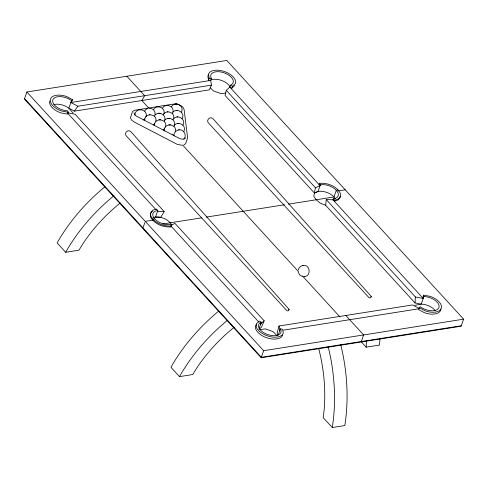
<?xml version="1.0" encoding="UTF-8"?>
<svg xmlns="http://www.w3.org/2000/svg" width="488" height="488" viewBox="0 0 488 488"><rect width="100%" height="100%" fill="white"/><g stroke="black" fill="none" stroke-linecap="round" stroke-linejoin="round"><path stroke-width="0.73" d="M134.017 112.777L134.462 114.412L136.219 115.998L178.48 137.964C180.56 139.049 183.994 140.111 185.678 137.897M379.945 339.014A128.49 76.762 -42.5 0 1 379.45 345.077L366.165 347.169L366.519 340.801M415.038 302.957L415.392 296.966L326.259 199.58L325.667 205.314L415.038 302.957L421.235 304.115A11.791 6.332 19.2 0 1 435.162 310.527M134.956 115.083C134.883 106.719 148.822 109.019 145.906 117.016M144.716 120.146C144.546 112.368 157.6 113.558 155.837 121.274M155.038 114.796C155.831 111.404 152.72 107.83 149.261 108.183M154.47 125.209C154.397 116.846 168.336 119.145 165.42 127.142M172.941 111.972C174.436 105.933 165.194 102.767 162.51 108.22M173.746 118.45C175.235 112.405 165.999 109.239 163.315 114.692M175.357 131.4C177.162 123.049 162.87 122.811 164.291 131.15M335.262 198.653A11.712 6.289 19.2 0 0 333.975 196.963A11.712 6.289 19.2 0 0 318.078 191.406L314.394 193.004L315.413 187.734L226.279 90.347L229.793 87.096L230.452 85.199A11.791 6.332 19.2 0 0 230.806 76.75A11.791 6.332 19.2 0 0 216.398 71.718A11.791 6.332 19.2 0 0 211.377 78.537L210.718 80.435L211.426 85.156L209.297 89.871L74.432 111.148L68.857 108.19A11.791 6.332 19.2 0 0 53.961 104.536M163.809 114.192C166.256 107.952 156.477 103.749 153.555 109.629M164.615 120.664C167.061 114.43 157.282 110.227 154.361 116.107M174.375 125.727C176.815 119.493 167.042 115.29 164.114 121.17M174.1 134.359C174.521 131.925 176.833 129.826 179.334 129.851M288.988 309.734L288.92 309.166L130.705 131.461C128.204 129.082 124.031 132.663 125.947 135.53L287.017 310.795L288.091 310.85L288.963 309.825M298.247 269.998C298.668 267.57 300.98 265.466 303.481 265.496M371.124 296.777L371.063 296.21L212.847 118.499C210.34 116.126 206.174 119.706 208.083 122.567L369.154 297.839L370.227 297.887L371.106 296.863M288.939 309.953L289.024 309.575M371.075 296.997L371.161 296.613M226.279 90.347L225.029 95.361L314.394 193.004M419.613 308.666L412.586 304.939L279.032 326.008L277.196 332.682L277.648 335.677M26.858 92.006L24.4 99.058L261.19 357.765L461.142 326.216L463.6 319.164L226.81 60.457L26.858 92.006L263.648 350.713L463.6 319.164M49.849 100.918A14.256 7.662 19.2 0 0 60.939 112.905L67.442 114.119L68.106 112.222L61.604 111.008A14.256 7.662 19.2 0 1 50.508 99.021A14.256 7.662 19.2 0 1 66.685 96.563L72.523 99.656L71.504 100.607L68.857 108.19L73.078 113.082M72.523 99.656L71.864 101.553L70.839 102.504L77.867 106.231L211.426 85.156M142.96 227.939L144.814 222.619M152.738 218.984L154.83 218.953A11.712 6.289 19.2 0 0 170.727 224.504L171.648 225.944L171.319 226.889C164.413 227.536 157.203 224.986 152.402 219.935L152.738 218.984L150.737 215.873L150.664 212.701L152.707 210.273L156.221 209.084L157.831 210.413L155.519 217.056A11.712 6.289 19.2 0 0 153.452 217.575M152.878 220.448L152.964 219.246M70.839 102.504L210.718 80.435L208.437 80.008L209.096 78.111L208.51 74.182A14.256 7.662 19.2 0 1 224.541 71.565A14.256 7.662 19.2 0 1 235.423 83.588L232.501 86.284L231.843 88.182L229.793 87.096L320.061 185.714L315.413 187.734M259.177 328.339L261.324 322.178L259.274 321.092L256.353 323.788A14.256 7.662 19.2 0 0 267.235 335.811A14.256 7.662 19.2 0 0 283.272 333.188L282.68 329.266L280.399 328.839A11.791 6.332 19.2 0 1 275.378 335.652A11.791 6.332 19.2 0 1 260.97 330.62A11.791 6.332 19.2 0 1 261.324 322.178M326.259 199.58L332.956 199.805L334.567 201.135L334.896 200.19L338.41 198.994L340.453 196.566L340.38 193.4C336.616 185.952 327.369 182.713 319.463 183.329L319.134 184.275L320.061 185.714M319.463 183.329L320.39 184.769L318.078 191.406L314.479 193.096L313.784 196.2L316.2 199.763L320.091 203.093L325.581 205.222M261.19 357.765L263.648 350.713M278.251 335.006L280.399 328.839M338.147 190.027L336.287 190.32A11.712 6.289 19.2 0 1 333.286 198.854L332.956 199.805L423.218 298.424L415.392 296.966M361.334 341.515L363.621 334.939L345.809 315.474M419.253 307.714L425.091 310.813A14.256 7.662 19.2 0 0 441.268 308.355A14.256 7.662 19.2 0 0 430.178 296.362L423.669 295.155L423.877 296.527A11.791 6.332 19.2 0 1 437.657 302.749A11.791 6.332 19.2 0 1 434.93 310.484A11.791 6.332 19.2 0 1 420.278 306.769L419.253 307.714L418.588 309.612L424.432 312.71A14.256 7.662 19.2 0 0 440.847 308.928M423.669 295.155L423.011 297.046L423.218 298.424M423.877 296.527L421.235 304.115L414.879 305.311M171.062 225.163L175.039 223.437L264.179 320.823L261.464 327.186L259.238 329.248M181.322 112.203C185.062 105.963 174.649 100.43 171.459 106.805M182.128 118.682C185.867 112.435 175.454 106.927 172.264 113.283M182.933 125.154C186.672 118.919 176.26 113.381 173.069 119.755M183.738 131.632C187.477 125.392 177.065 119.859 173.874 126.233M67.24 112.746L75.06 114.204L164.2 211.591L160.826 217.233L155.519 217.056C161.912 216.623 168.659 219.466 171.904 225.157M74.432 111.148L77.867 106.231M144.601 111.044L145.857 109.513L147.62 108.446M154.684 123.732L153.421 124.879M164.444 128.795L163.181 129.942M183.793 139.117C187.441 135.444 183.531 128.728 178.547 129.875M152.378 211.225L150.334 213.653L150.408 216.818L152.402 219.935M144.771 118.865L143.362 120.017M231.843 88.182L234.758 85.485M256.67 324.788L255.694 325.685A14.256 7.662 19.2 0 0 266.576 337.708A14.256 7.662 19.2 0 0 282.607 335.085M260.665 324.069L264.179 320.823M183.921 144.985L185.708 143.551L187.618 137.891L184.116 109.678C183.634 106.75 180.517 105.231 177.968 104.408M334.567 201.135L338.074 199.946L340.124 197.518L340.093 196.249M304.024 276.611C311.655 276.611 310.344 263.825 302.7 265.515M145.253 221.357L152.634 220.192M338.452 190.875L345.205 189.814M162.888 223.955L201.879 217.8M206.394 217.087L284.614 204.746M288.371 204.155L333.975 196.963L336.287 190.32A11.712 6.289 19.2 0 0 320.39 184.769M104.896 186.776A128.49 76.762 -42.5 0 0 57.133 242.933L65.685 252.272L78.964 250.179L83.265 243.189A112.423 67.161 -42.5 0 1 120.31 202.947M283.522 330.138L418.985 308.764M461.306 325.74L261.354 357.289L24.565 98.582M218.709 311.124A128.49 76.762 -42.5 0 0 170.946 367.281L179.493 376.62L192.778 374.528L197.073 367.537A112.423 67.161 -42.5 0 1 234.124 327.295M318.676 348.481A112.423 66.929 81 0 1 324.191 409.493L323.215 417.643L332.273 427.543L344.809 425.566A128.49 76.494 81 0 0 340.655 344.51M225.59 93.074L221.149 93.647L213.396 90.945L210.291 87.73M260.159 329.571L265.344 328.9L273.091 331.608L276.72 335.354M177.181 103.92L175.338 103.968M159.271 106.744L157.435 106.793M141.361 109.568L139.525 109.617M160.076 113.222L158.234 113.271M169.83 118.285L167.994 118.334M160.881 119.7L159.039 119.743M170.635 124.763L168.799 124.812M166.384 105.384L167.268 105.359M176.144 110.447L177.022 110.422M167.189 111.856L168.073 111.837M149.285 114.68L150.164 114.662M176.949 116.919L177.827 116.9M177.754 123.397L178.632 123.373M303.926 276.611L304.805 276.586M171.648 225.944C164.956 226.584 158.045 224.175 153.208 219.502M157.502 211.365L164.2 211.591M181.896 145.302L177.071 144.271L134.56 122.213L131.717 120.231L130.455 117.931L132.462 111.587L134.444 110.27L173.38 104.103L176.735 104.121M209.096 78.111L211.377 78.537M302.17 276.397L299.479 274.726L298.192 271.859M230.452 85.199L232.501 86.284M333.286 198.854L334.896 200.19M126.831 76.232L144.649 95.697L141.862 100.51L148.553 107.817M172.74 134.243L174.283 135.932M182.518 144.93L298.314 271.438M302.432 275.933L339.996 316.98M361.138 341.673L366.165 347.169M67.667 113.216L155.965 209.681M170.91 226.011L258.945 322.196M279.032 326.008L279.74 330.736M208.437 80.008L207.845 76.079A14.256 7.662 19.2 0 1 208.461 74.89M68.106 112.222L67.899 110.849A11.791 6.332 19.2 0 1 54.119 104.627A11.791 6.332 19.2 0 1 56.846 96.892A11.791 6.332 19.2 0 1 71.504 100.607M154.83 218.953A11.712 6.289 19.2 0 1 157.831 210.413M210.706 80.05A11.791 6.332 19.2 0 1 221.46 80.404A11.791 6.332 19.2 0 1 230.08 86.821M328.119 346.486A128.49 76.494 81 0 1 332.273 427.543M179.493 376.62A128.49 76.762 -42.5 0 1 227.262 320.464M65.685 252.272A128.49 76.762 -42.5 0 1 114.033 195.639"/></g></svg>
